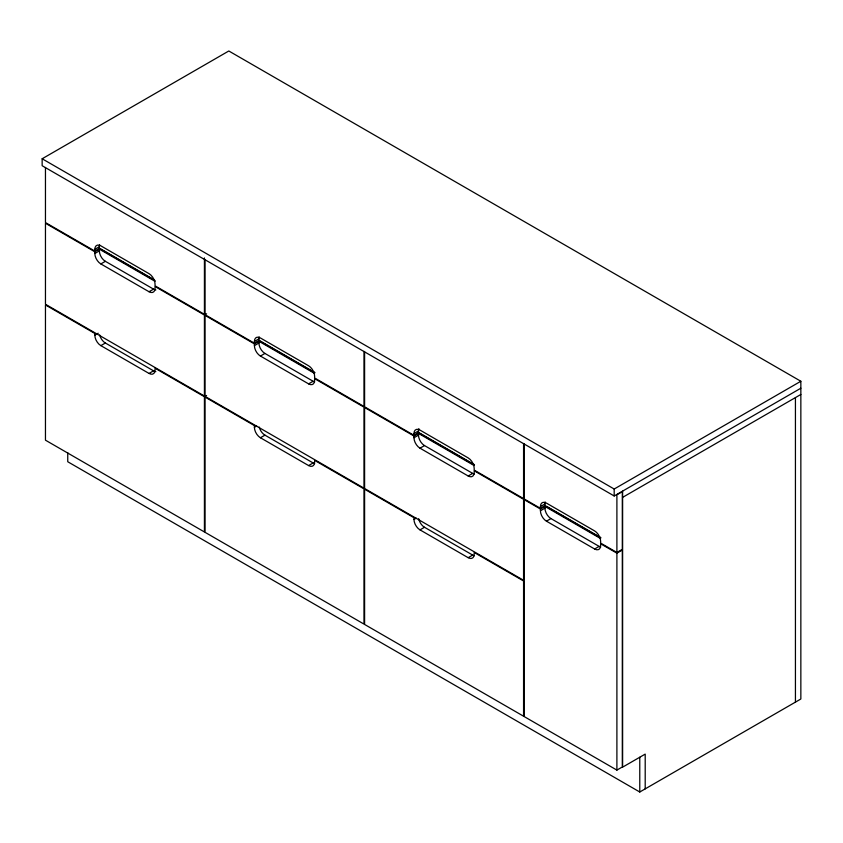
<?xml version="1.0" encoding="UTF-8"?>
<svg xmlns="http://www.w3.org/2000/svg" width="843" height="843" viewBox="0 0 843 843"><rect width="100%" height="100%" fill="white"/><g stroke="black" fill="none" stroke-linecap="round" stroke-linejoin="round"><path stroke-width="1.26" d="M800.85 388.212L614.189 495.979L42.15 165.723L42.15 158.769L228.811 50.991L800.85 381.257L800.85 699.005L639.774 792.009L67.746 461.743L67.746 452.733M155.028 280.603L99.358 248.464L94.837 251.066L94.837 249.328L99.358 246.725A8.514 4.921 60 0 1 99.653 244.744M94.837 251.762L94.837 253.501A8.514 4.921 60 0 0 100.854 263.933L149.032 291.741A8.514 4.921 60 0 0 155.049 288.264L155.049 286.525L204.427 315.029L204.427 396.031L45.459 304.26L45.459 223.258L94.837 251.762L99.358 249.159L155.028 281.299M94.837 253.501L99.358 250.887L99.358 249.159M100.854 263.933L105.375 261.319L153.542 289.138A8.514 4.921 60 0 0 155.85 289.939M149.032 291.741L153.542 289.138M155.85 371.637A8.514 4.921 60 0 1 153.542 370.836L149.032 373.438L100.854 345.63A8.514 4.921 60 0 1 94.837 335.198L98.22 333.238M100.854 345.63L105.375 343.017L153.542 370.836M204.427 315.029L206.598 313.786M314.587 372.722L258.917 340.583L254.407 343.196L254.407 341.457L258.917 338.844A8.514 4.921 60 0 1 259.212 336.863M254.407 343.891L254.407 345.63A8.514 4.921 60 0 0 260.424 356.052L308.601 383.871A8.514 4.921 60 0 0 314.618 380.393L314.618 378.655L363.997 407.158L363.997 488.16L205.028 396.379L205.028 315.377L254.407 343.891L258.917 341.278L314.587 373.417M254.407 345.63L258.917 343.017L258.917 341.278M260.424 356.052L264.944 353.449L313.111 381.257A8.514 4.921 60 0 0 314.671 381.921M149.032 373.438A8.514 4.921 60 0 0 155.049 369.961L155.049 368.222L204.427 396.726L206.598 395.483M308.601 383.871L313.111 381.257M314.671 463.618A8.514 4.921 60 0 1 313.111 462.955L308.601 465.568L260.424 437.749A8.514 4.921 60 0 1 254.407 427.327L256.662 426.021M260.424 437.749L264.944 435.146L313.111 462.955M474.156 464.851L418.486 432.712L413.976 435.315L413.976 433.576L418.486 430.973A8.514 4.921 60 0 1 418.908 428.655M413.976 436.01L413.976 437.749A8.514 4.921 60 0 0 419.993 448.181L468.171 475.989A8.514 4.921 60 0 0 474.188 472.512L474.188 470.773L523.566 499.288L523.566 580.29L364.597 488.508L364.597 407.506L413.976 436.01L418.486 433.407L474.156 465.547M413.976 437.749L418.486 435.146L418.486 433.407M419.993 448.181L424.514 445.578L472.681 473.387A8.514 4.921 60 0 0 474.24 474.051M468.171 475.989L472.681 473.387M474.24 555.748A8.514 4.921 60 0 1 472.681 555.084L468.171 557.687L419.993 529.878A8.514 4.921 60 0 1 413.976 519.446L416.231 518.15M419.993 529.878L424.514 527.275L472.681 555.084M600.606 537.855L544.936 505.716L540.426 508.318L540.426 506.58L544.936 503.977A8.514 4.921 60 0 1 545.231 501.996M540.426 509.014L540.426 510.753A8.514 4.921 60 0 0 546.443 521.185L594.621 548.993A8.514 4.921 60 0 0 600.637 545.516L600.637 543.788L616.897 553.166L622.313 550.036L622.313 766.972L616.897 770.102L524.167 716.561L524.167 499.636L540.426 509.014L544.936 506.411L600.606 538.551M540.426 510.753L544.936 508.15L544.936 506.411M546.443 521.185L550.964 518.582L599.131 546.39A8.514 4.921 60 0 0 600.69 547.054M42.15 158.769L614.189 489.024L800.85 381.257M622.619 497.37L800.85 394.471M594.621 548.993L599.131 546.39M616.897 552.471L622.313 549.341L622.313 491.638L616.897 494.767L616.897 552.471L600.637 543.092L600.637 541.354A8.514 4.921 60 0 0 594.621 530.921L546.443 503.113A8.514 4.921 60 0 0 540.426 506.58M99.706 248.316L154.206 279.781M259.275 340.446L314.913 372.564M417.706 431.911L474.483 464.693M546.549 506.295L600.827 537.634M94.837 251.066L45.459 222.563L45.459 167.472M254.407 343.196L205.028 314.681L205.028 259.602M413.976 435.315L364.597 406.811L364.597 351.721M540.426 508.318L524.167 498.94L524.167 443.85M795.434 397.601L795.434 702.135M645.201 788.879L645.201 754.106L622.619 767.151L622.619 491.111M639.774 757.235L639.774 792.009M616.897 553.166L616.897 770.102M614.189 489.024L614.189 495.979M544.936 503.977L544.936 505.716M523.566 443.502L523.566 498.592L474.188 470.078L474.188 468.339A8.514 4.921 60 0 0 468.171 457.918L419.993 430.099A8.514 4.921 60 0 0 413.976 433.576M418.486 430.973L418.486 432.712M413.976 519.446L413.976 517.707L364.597 489.203L364.597 624.442L523.566 716.213L523.566 580.985L474.188 552.471L474.188 554.209A8.514 4.921 60 0 1 468.171 557.687M363.997 351.373L363.997 406.463L314.618 377.959L314.618 376.22A8.514 4.921 60 0 0 308.601 365.788L260.424 337.98A8.514 4.921 60 0 0 254.407 341.457M258.917 338.844L258.917 340.583M254.407 427.327L254.407 425.589L205.028 397.074L205.028 532.312L363.997 624.094L363.997 488.856L314.618 460.352L314.618 462.09A8.514 4.921 60 0 1 308.601 465.568M204.427 257.937L204.427 314.334L155.049 285.83L155.049 284.091A8.514 4.921 60 0 0 149.032 273.659L100.854 245.85A8.514 4.921 60 0 0 94.837 249.328M204.427 396.726L204.427 531.965L45.459 440.183L45.459 304.955L94.837 333.459L94.837 335.198M99.358 246.725L99.358 248.464M550.964 518.582A8.514 4.921 60 0 1 544.936 508.15M424.514 445.578A8.514 4.921 60 0 1 418.486 435.146M424.514 527.275A8.514 4.921 60 0 1 418.676 518.677M264.944 435.146A8.514 4.921 60 0 1 259.212 427.032M264.944 353.449A8.514 4.921 60 0 1 258.917 343.017M105.375 343.017A8.514 4.921 60 0 1 99.653 334.913M105.375 261.319A8.514 4.921 60 0 1 99.358 250.887"/></g></svg>
